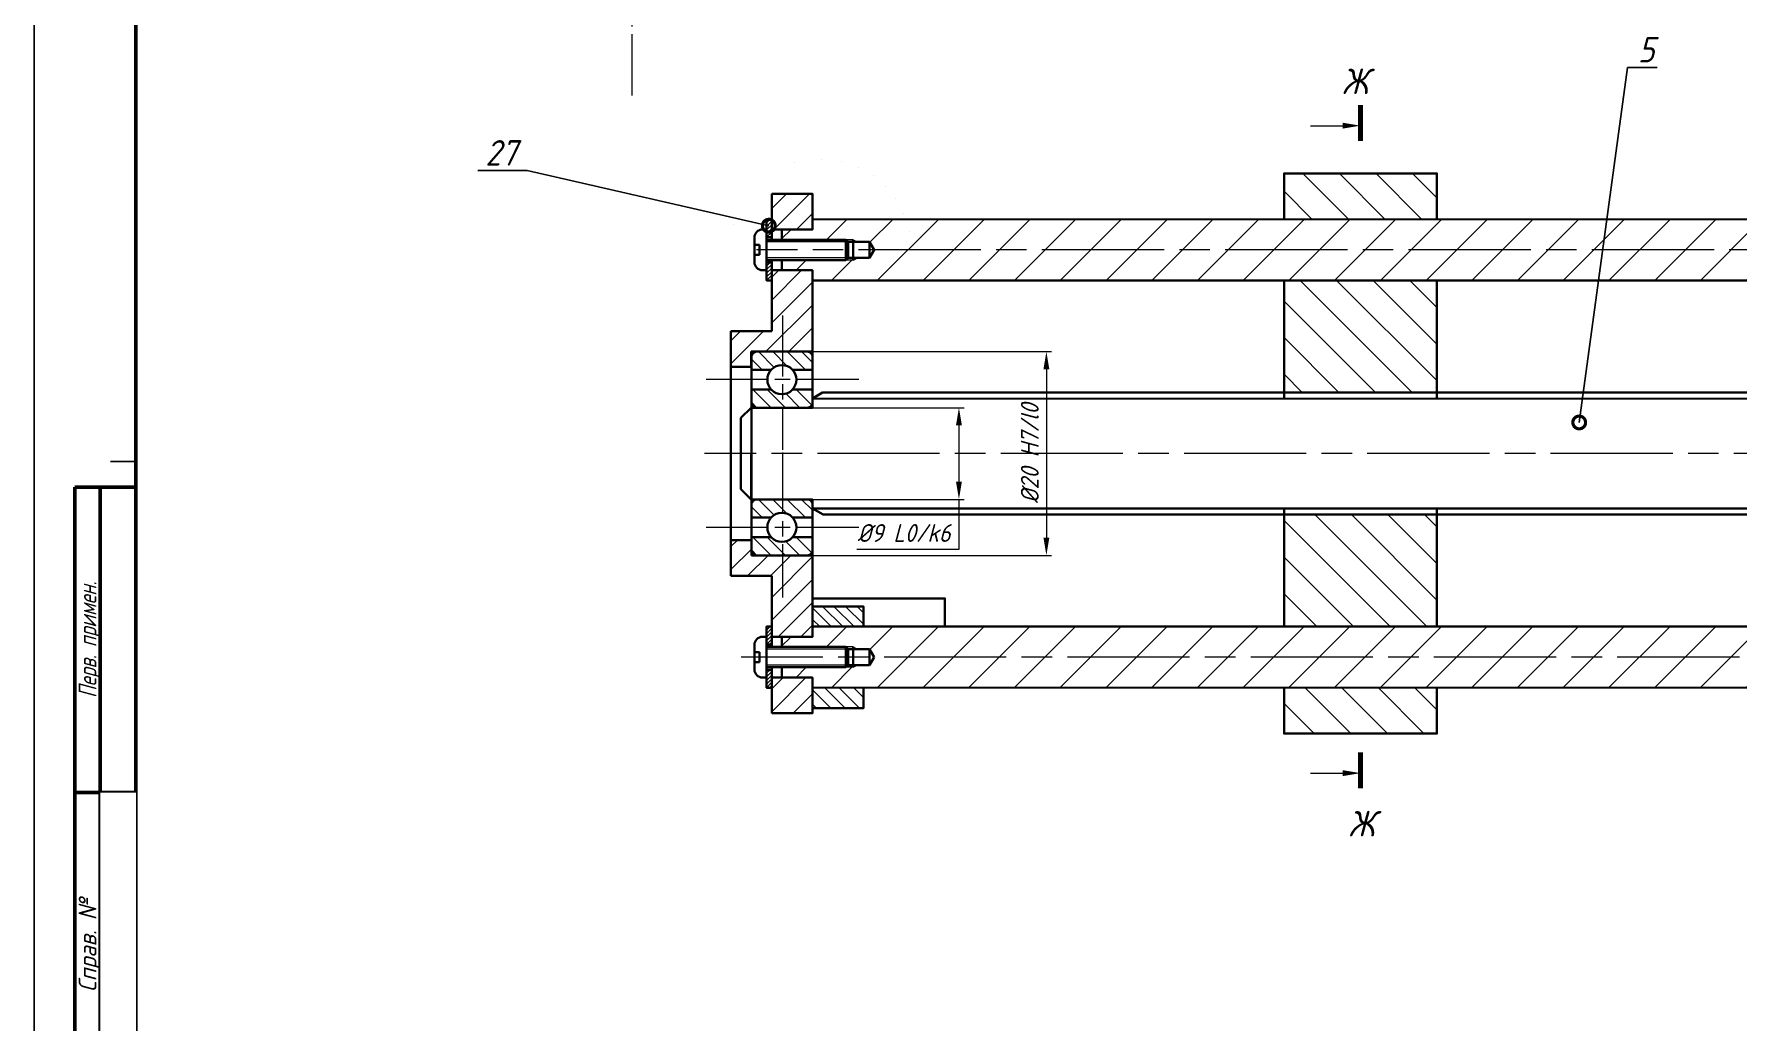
# Model space of a CAD drawing. Header units: millimetres. Extents: x -1043 to 2000, y -1432 to 1302.
# Drawn here: x 0 to 334.6, y 187 to 380.9 of the extents above; entities that cross this region are included whole.
import ezdxf
from ezdxf import colors
from ezdxf.entities.mleader import LeaderData, LeaderLine
from ezdxf.enums import TextEntityAlignment as Align
from ezdxf.math import Vec2, Vec3

# ---------------------------------------------------------------- set-up
doc = ezdxf.new("R2010")
doc.units = ezdxf.units.MM
doc.set_wipeout_variables(frame=1)
doc.linetypes.add('AM_ISO08W050', pattern=[18, 12, -1.5, 3, -1.5])
doc.linetypes.add('AM_ISO08W050x2', pattern=[9, 6, -0.75, 1.5, -0.75])
doc.layers.get('0').update_dxf_attribs({"lineweight": 80})
for name, color, linetype, lineweight in [('AM_0', 7, 'Continuous', 35), ('AM_4', 3, 'Continuous', 15), ('AM_5', 3, 'Continuous', 15), ('AM_7', 4, 'AM_ISO08W050', 15), ('AM_8', 1, 'Continuous', 15), ('AM_BOR', 7, 'Continuous', 35), ('основные', 7, 'Continuous', 35), ('оч жирные', 7, 'Continuous', 70)]:
    doc.layers.add(name, color=color, linetype=linetype, lineweight=lineweight)
doc.styles.add('ACGOSTTS', font='geniso.shx', dxfattribs={"oblique": 15})
doc.styles.get("Standard").update_dxf_attribs({"font": 'geniso.shx', "oblique": 15})
doc.dimstyles.new('AM_GOST$0', dxfattribs={"dimtxt": 3.5, "dimasz": 3.5, "dimexe": 1, "dimexo": 1, "dimgap": 1.5, "dimtad": 1, "dimtoh": 1, "dimtxsty": 'Standard', "dimcen": 0, "dimclrd": 256, "dimclre": 256, "dimclrt": 2, "dimadec": 0, "dimazin": 2, "dimtp": 0.1, "dimtm": 0.1, "dimtfac": 0.71, "dimtmove": 0, "dimatfit": 3, "dimfxl": 1, "dimtolj": 1, "dimlwd": -1, "dimlwe": -1, "dimarcsym": 1})
pattern_1 = [(315, (-448.2175203620577, 456.5964979238566), (0.7071067811865477, 0.7071067811865475), [])]
pattern_2 = [(315, (-448.2175203620577, 442.0964979238566), (0.7071067811865477, 0.7071067811865475), [])]
pattern_3 = [(45, (-285.3358347145117, -109.6649849156435), (-0.1767766952966369, 0.1767766952966369), [])]
pattern_4 = [(45, (-285.3450834236466, -149.6545224893373), (-0.1767766952966369, 0.1767766952966369), [])]

# ---------------------------------------------------------------- blocks, each defined once
blk = doc.blocks.new('GOST_A1_LANDSCAPE')
at = {"layer": 'AM_BOR', "color": 1, "lineweight": 25}
for p, q in [((0, 594), (0, 0)), ((20.00000000000006, 297), (15.00000000000006, 297))]:
    blk.add_line(p, q, dxfattribs=at)
at = {"layer": 'AM_BOR', "color": 7, "lineweight": 50}
blk.add_line((20.00000000000011, 589), (20, 4.999999999999999), dxfattribs=at)
blk = doc.blocks.new('GOST_EXT12')
at = {"layer": 'AM_BOR', "color": 7, "lineweight": 50, "ltscale": 0.3}
for p, q in [((-2.842170943040401e-14, 286.9999999999999), (-12.00000000000003, 286.9999999999999)), ((-12.00000000000003, 286.9999999999999), (-12.00000000000005, 166.9999999999999)), ((-7.000000000000028, 166.9999999999999), (-7, 286.9999999999999)), ((-5.684341886080801e-14, 166.9999999999999), (-2.842170943040401e-14, 286.9999999999999)), ((-12.00000000000003, 226.9999999999999), (-5.684341886080801e-14, 226.9999999999999)), ((-12.00000000000006, 166.9999999999999), (-5.684341886080801e-14, 166.9999999999999))]:
    blk.add_line(p, q, dxfattribs=at)
at = {"layer": 'AM_BOR', "color": 7, "lineweight": 50}
for p, q in [((0, 145), (-12, 145)), ((-12, 145), (-12, 110)), ((-12, 0), (-12, 145)), ((-7, 0), (-6.999999999999991, 145)), ((0, 145), (0, 0)), ((0, 110), (-12, 110)), ((-12, 110), (-12, 85)), ((0, 85), (-12, 85)), ((-12, 85), (-12, 60)), ((0, 60), (-12, 60)), ((-12, 60), (-12, 25)), ((0, 25), (-12, 25)), ((-12, 25), (-12, 0)), ((0, 0), (-12, 0))]:
    blk.add_line(p, q, dxfattribs=at)
at = {"layer": 'AM_BOR', "color": 1, "lineweight": 25, "style": 'ACGOSTTS', "oblique": 15}
for s, width, p in [('Перв. примен.', 0.8213918273619546, (-9.50000000000001, 256.9999999999999)), ('Подп. и дата', 0.8429768244231264, (-9.950293922275137, 127.5)), ('Инв. № дубл.', 0.8918284212696475, (-9.900000000000007, 97.30510038289094)), ('Взам.инв. №', 0.8999813288138077, (-9.900000000000011, 72.49999999999999)), ('Подп. и дата', 0.8429768244231264, (-10.13140859395082, 42.50000000000001)), ('Инв. № подл', 0.9109038606023686, (-9.500000000000014, 12.5))]:
    blk.add_text(s, height=3.5, rotation=90, dxfattribs=dict(at, width=width)).set_placement(p, align=Align.MIDDLE_CENTER)
blk.add_text('Справ. №', height=3.5, rotation=90, dxfattribs=at).set_placement((-9.50000000000004, 197), align=Align.MIDDLE_CENTER)
at = {"layer": 'AM_BOR', "color": 2, "lineweight": 25, "style": 'ACGOSTTS', "oblique": 15, "width": 0.8}
for tag, p in [('GEN-TITLE-FREF{16}', (-3.50000000000004, 256.9999999999999)), ('GEN-TITLE-RPARTNO{16}', (-3.500000000000012, 196.9999999999999)), ('GEN-TITLE-SDT2{10}', (-3.499999999999984, 127.5)), ('GEN-TITLE-CSTKN{7}', (-3.499999999999984, 97.5)), ('GEN-TITLE-RSTKN{7}', (-3.499999999999985, 72.5)), ('GEN-TITLE-SDT1{10}', (-3.499999999999984, 42.5)), ('GEN-TITLE-STKN{7}', (-3.499999999999984, 12.5))]:
    blk.add_attdef(tag, text='', height=3.17, rotation=90, dxfattribs=at).set_placement(p, align=Align.MIDDLE_CENTER)
blk.add_wipeout([(-7.000000000000014, 226.9999999999999), (-7.000000000000028, 166.9999999999999), (-5.684341886080802e-14, 166.9999999999999), (-4.263256414560601e-14, 226.9999999999999)])
blk = doc.blocks.new('GENZOON8270P5')
at = {"layer": 'AM_8'}
h = blk.add_hatch(dxfattribs=at)
h.set_pattern_fill('ANSI31', color=256, scale=0.8, angle=90)
h.set_pattern_definition([(135, (-196.4470187984334, -148.7567293073638), (-1.796051224213831, -1.796051224213831), [])])
h.paths.add_polyline_path([(-58.70049301036761, 28.0329052495355), (-73.70049301036761, 28.0329052495355), (-73.70049301036761, 23.52679036829042), (-58.70049301036761, 23.52685914082326)])
h.paths.add_polyline_path([(-58.70049301036761, 17.53265785903122), (-73.70049301036761, 17.53411353007695), (-73.70049301036761, 6.533175530578518), (-58.70049301036761, 6.532398651420891)])
h.paths.add_polyline_path([(-58.70049301036761, -5.467913145300031), (-73.70049301036761, -5.467058138641448), (-73.70049301036761, -16.46282975604942), (-58.70049301036761, -16.46137408500371)])
h.paths.add_polyline_path([(-58.70049301036761, -22.45557536679576), (-73.70049301036761, -22.45550659426291), (-73.70049301036761, -26.9670947504645), (-58.70049301036761, -26.9670947504645)])
h = blk.add_hatch(dxfattribs=at)
h.set_pattern_fill('_U', color=256, scale=0.25, angle=45, style=0, pattern_type=0)
h.set_pattern_definition(pattern_3)
h.paths.add_polyline_path([(-124.5131792467826, 23.5304045568123), (-124.5131792467826, 22.53041641017614), (-124.5131792467609, 21.77141934549309), (-124.0131792467826, 21.77141934549309), (-124.0131792467826, 23.5304045568123)])
h = blk.add_hatch(dxfattribs=at)
h.set_pattern_fill('ANSI31', color=256, style=0)
h.set_pattern_definition([(45, (-156.8039373912454, -149.6545224893374), (-2.245064030267288, 2.245064030267288), [])])
edge = h.paths.add_edge_path()
edge.add_line((-110.2998117333939, 20.5304045568123), (-113.9608334363377, 20.5304045568123))
edge.add_line((-113.9608334363377, 20.5304045568123), (-114.4131829431706, 19.74691197428228))
edge.add_line((-114.4131829431706, 19.74691197428228), (-115.6131837580106, 19.74691136483841))
edge.add_line((-115.6131837580106, 19.74691136483841), (-116.0131829127877, 19.53040539880476))
edge.add_line((-116.0131829127877, 19.53040539880476), (-116.7400210735302, 19.53040539880476))
edge.add_line((-116.7400210735302, 19.53040539880476), (-116.740021955721, 19.53040455681207))
edge.add_line((-116.740021955721, 19.53040455681207), (-123.0131278302273, 19.53040455681227))
edge.add_line((-123.0131278302273, 19.53040455681227), (-123.0131278302273, 18.5304049375452))
edge.add_line((-123.0131278302273, 18.5304049375452), (-122.0131830531197, 18.5304049375452))
edge.add_line((-122.0131830531197, 18.5304049375452), (-120.0131830531197, 18.53040445674412))
edge.add_line((-120.0131830531197, 18.53040445674412), (-120.0131787417915, 17.53860793245488))
edge.add_line((-120.0131787417915, 17.53860793245488), (-110.8169355865316, 17.53771548546217))
edge.add_arc((-119.2179895560729, 20.53040455681227), 8.91817782267905, 340.3926868586583, 360.0000000000002)
edge = h.paths.add_edge_path()
edge.add_line((-110.8181926800819, 23.52662018974246), (-120.0105898074681, 23.52657804411359))
edge.add_line((-120.0105898074681, 23.52657804411359), (-120.009548586325, 22.51751997489723))
edge.add_line((-120.009548586325, 22.51751997489723), (-123.0131278302273, 22.53040445674441))
edge.add_line((-123.0131278302273, 22.53040445674441), (-123.0131278302273, 21.53040455681258))
edge.add_line((-123.0131278302273, 21.53040455681258), (-116.740021955721, 21.5304045568123))
edge.add_line((-116.740021955721, 21.5304045568123), (-116.0131831934518, 21.53040539880476))
edge.add_line((-116.0131831934518, 21.53040539880476), (-115.6131834741892, 21.31389927239002))
edge.add_line((-115.6131834741892, 21.31389927239002), (-114.4131831630691, 21.31389927239002))
edge.add_line((-114.4131831630691, 21.31389927239002), (-113.9608321315225, 20.5304045568123))
edge.add_line((-113.9608321315225, 20.5304045568123), (-110.2998117333939, 20.5304045568123))
edge.add_arc((-119.2179895560729, 20.53040455681233), 8.918177822679041, 359.9999999999998, 379.6313663388398)
edge = h.paths.add_edge_path()
edge.add_line((0.01871807648376489, 23.52712835874809), (-110.8181926800819, 23.52662018974246))
edge.add_arc((-119.2179895560729, 20.53040455681233), 8.918177822679041, -2.2737367544323206e-13, 19.63136633883971, ccw=False)
edge.add_line((-110.2998117333939, 20.5304045568123), (-6.03362773396114, 20.5304045568123))
edge.add_line((-6.03362773396114, 20.5304045568123), (-5.581278227128223, 21.31389713934232))
edge.add_line((-5.581278227128223, 21.31389713934232), (-4.381277412288114, 21.31389774878619))
edge.add_line((-4.381277412288114, 21.31389774878619), (-3.981278257511121, 21.53040371481984))
edge.add_line((-3.981278257511121, 21.53040371481984), (-3.254440096768576, 21.53040371481984))
edge.add_line((-3.254440096768576, 21.53040371481984), (-3.254439214577815, 21.53040455681253))
edge.add_line((-3.254439214577815, 21.53040455681253), (3.018662853591309, 21.53040455681233))
edge.add_line((3.018662853591309, 21.53040455681233), (3.018662853591309, 22.5175333407206))
edge.add_line((3.018662853591309, 22.5175333407206), (0.01871807648376489, 22.53040447074198))
edge.add_line((0.01871807648376489, 22.53040447074198), (0.01871807648376489, 23.52712835874809))
edge = h.paths.add_edge_path()
edge.add_line((3.018662853591309, 19.5304045568123), (-3.254439214577815, 19.5304045568123))
edge.add_line((-3.254439214577815, 19.5304045568123), (-3.98127797684694, 19.53040371481984))
edge.add_line((-3.98127797684694, 19.53040371481984), (-4.381277696109578, 19.74690984123458))
edge.add_line((-4.381277696109578, 19.74690984123458), (-5.581278007229685, 19.74690984123458))
edge.add_line((-5.581278007229685, 19.74690984123458), (-6.033629038776269, 20.5304045568123))
edge.add_line((-6.033629038776269, 20.5304045568123), (-110.2998117333939, 20.5304045568123))
edge.add_arc((-119.2179895560729, 20.53040455681227), 8.918177822679048, -19.630791218654906, 2.2737367544323206e-13, ccw=False)
edge.add_line((-110.8181626052691, 17.53427323901707), (0.01871807648376489, 17.53478140788479))
edge.add_line((0.01871807648376489, 17.53478140788479), (0.01872188282095522, 18.53040445674409))
edge.add_line((0.01872188282095522, 18.53040445674409), (3.01866285359128, 18.53040445674409))
edge.add_line((3.01866285359128, 18.53040445674409), (3.018662853591309, 19.5304045568123))
h = blk.add_hatch(dxfattribs=at)
h.set_pattern_fill('_U', color=256, scale=0.25, angle=45, style=0, pattern_type=0)
h.set_pattern_definition(pattern_3)
h.paths.add_polyline_path([(-124.5131792467609, 19.28938976813151), (-124.5131792467826, 18.53041641017614), (-124.5131792467826, 17.5304045568123), (-124.0131792467826, 17.5304045568123), (-124.0131792467826, 19.28938976813151)])
h = blk.add_hatch(dxfattribs=at)
h.set_pattern_fill('_U', color=256, angle=315, style=0, pattern_type=0)
h.set_pattern_definition(pattern_1)
edge = h.paths.add_edge_path()
edge.add_line((-126.0131787227654, 10.03552236265227), (-126.0131787227654, 8.742522362652153))
edge.add_line((-126.0131787227654, 8.742522362652153), (-124.075746838229, 8.742522362652153))
edge.add_arc((-123.0131787227654, 7.785522362652273), 1.429999999999985, 402.0077229335649, 497.9922770664336, ccw=False)
edge.add_line((-121.9506106073018, 8.742522362652153), (-120.0131787227656, 8.742522362652153))
edge.add_line((-120.0131787227654, 8.742522362652153), (-120.0131787227654, 10.03552236265227))
edge.add_arc((-120.5131787227654, 10.03552236265227), 0.5, 360, 450.0000000000065)
edge.add_line((-120.5131787227654, 10.53552236265227), (-125.5131787227654, 10.53552236265227))
edge.add_arc((-125.5131787227654, 10.03552236265227), 0.5, 450.0000000000065, 540.0000000000065)
h = blk.add_hatch(dxfattribs=at)
h.set_pattern_fill('_U', color=256, angle=315, style=0, pattern_type=0)
h.set_pattern_definition(pattern_1)
edge = h.paths.add_edge_path()
edge.add_line((-120.0131787227654, 5.535522362652273), (-120.0131787227654, 6.828522362652393))
edge.add_line((-120.0131787227654, 6.828522362652166), (-121.9506106073018, 6.828522362652166))
edge.add_arc((-123.0131787227654, 7.785522362652273), 1.429999999999985, 222.0077229335649, 317.9922770664336, ccw=False)
edge.add_line((-124.0757468382292, 6.828522362652166), (-126.0131787227656, 6.828522362652166))
edge.add_line((-126.0131787227654, 6.828522362652166), (-126.0131787227654, 5.535522362652273))
edge.add_arc((-125.5131787227654, 5.535522362652046), 0.5, 539.9999999999935, 629.9999999999935)
edge.add_line((-125.5131787227654, 5.035522362652273), (-120.5131787227651, 5.035522362652273))
edge.add_arc((-120.5131787227654, 5.535522362652273), 0.5, 270.0000000000065, 359.9999999999935)
h = blk.add_hatch(dxfattribs=at)
h.set_pattern_fill('_U', color=256, angle=315, style=0, pattern_type=0)
h.set_pattern_definition(pattern_2)
edge = h.paths.add_edge_path()
edge.add_line((-126.0131787227654, -4.464477637347727), (-126.0131787227654, -5.757477637347847))
edge.add_line((-126.0131787227654, -5.757477637347847), (-124.075746838229, -5.757477637347847))
edge.add_arc((-123.0131787227654, -6.714477637347727), 1.429999999999985, 402.0077229335649, 497.9922770664336, ccw=False)
edge.add_line((-121.9506106073018, -5.757477637347847), (-120.0131787227656, -5.757477637347847))
edge.add_line((-120.0131787227654, -5.757477637347847), (-120.0131787227654, -4.464477637347727))
edge.add_arc((-120.5131787227654, -4.464477637347727), 0.5, 360, 450.0000000000065)
edge.add_line((-120.5131787227654, -3.964477637347727), (-125.5131787227654, -3.964477637347727))
edge.add_arc((-125.5131787227654, -4.464477637347727), 0.5, 450.0000000000065, 540.0000000000065)
h = blk.add_hatch(dxfattribs=at)
h.set_pattern_fill('_U', color=256, angle=315, style=0, pattern_type=0)
h.set_pattern_definition(pattern_2)
edge = h.paths.add_edge_path()
edge.add_line((-120.0131787227654, -8.964477637347727), (-120.0131787227654, -7.671477637347607))
edge.add_line((-120.0131787227654, -7.671477637347834), (-121.9506106073018, -7.671477637347834))
edge.add_arc((-123.0131787227654, -6.714477637347727), 1.429999999999985, 222.0077229335649, 317.9922770664336, ccw=False)
edge.add_line((-124.0757468382292, -7.671477637347834), (-126.0131787227656, -7.671477637347834))
edge.add_line((-126.0131787227654, -7.671477637347834), (-126.0131787227654, -8.964477637347727))
edge.add_arc((-125.5131787227654, -8.964477637347954), 0.5, 539.9999999999935, 629.9999999999935)
edge.add_line((-125.5131787227654, -9.464477637347727), (-120.5131787227651, -9.464477637347727))
edge.add_arc((-120.5131787227654, -8.964477637347727), 0.5, 270.0000000000065, 359.9999999999935)
h = blk.add_hatch(dxfattribs=at)
h.set_pattern_fill('_U', color=256, scale=0.8, angle=315, style=0, pattern_type=0)
h.set_pattern_definition([(315, (-294.7180121127356, 1469.213407112766), (0.5656854249492382, 0.565685424949238), [])])
h.paths.add_polyline_path([(-120.0131787227654, -15.68383050937155), (-120.0131787227654, -15.83088438861387), (-120.0131787227654, -16.45912078278479), (-120.0131787227654, -16.46294730735303), (-115.0131787227654, -16.46297023153056), (-115.0131787227654, -14.47119286163866), (-120.0131787227654, -14.47119286163866)])
h = blk.add_hatch(dxfattribs=at)
h.set_pattern_fill('_U', color=256, scale=0.25, angle=45, style=0, pattern_type=0)
h.set_pattern_definition(pattern_4)
h.paths.add_polyline_path([(-124.5224279559174, -16.45913301688151), (-124.5224279559174, -17.45912116351766), (-124.5224279558958, -18.21811822820072), (-124.0224279559174, -18.21811822820072), (-124.0224279559174, -16.45913301688151)])
h = blk.add_hatch(dxfattribs=at)
h.set_pattern_fill('ANSI31', color=256, style=0)
h.set_pattern_definition([(45, (-156.8039373912454, -189.6440478289346), (-2.245064030267288, 2.245064030267288), [])])
edge = h.paths.add_edge_path()
edge.add_line((-110.2998117333939, -19.45912078278491), (-113.9608334363377, -19.45912078278491))
edge.add_line((-113.9608334363377, -19.45912078278491), (-114.4131829431706, -20.24261336531492))
edge.add_line((-114.4131829431706, -20.24261336531492), (-115.6131837580106, -20.2426139747588))
edge.add_line((-115.6131837580106, -20.2426139747588), (-116.0131829127877, -20.45911994079245))
edge.add_line((-116.0131829127877, -20.45911994079245), (-116.7400210735302, -20.45911994079245))
edge.add_line((-116.7400210735302, -20.45911994079245), (-116.740021955721, -20.45912078278513))
edge.add_line((-116.740021955721, -20.45912078278513), (-123.0131278302273, -20.45912078278494))
edge.add_line((-123.0131278302273, -20.45912078278494), (-123.0131278302273, -21.45912040205201))
edge.add_line((-123.0131278302273, -21.45912040205201), (-122.0131830531197, -21.45912040205201))
edge.add_line((-122.0131830531197, -21.45912040205201), (-120.0131830531197, -21.45912088285309))
edge.add_line((-120.0131830531197, -21.45912088285309), (-120.0131787417915, -22.45091740714233))
edge.add_line((-120.0131787417915, -22.45091740714233), (-110.8169355865316, -22.45180985413504))
edge.add_arc((-119.2179895560729, -19.45912078278494), 8.91817782267905, 340.3926868586583, 360.0000000000002)
edge = h.paths.add_edge_path()
edge.add_line((-110.8181926800819, -16.46290514985475), (-120.0105898074681, -16.46294729548362))
edge.add_line((-120.0105898074681, -16.46294729548362), (-120.009548586325, -17.47200536469998))
edge.add_line((-120.009548586325, -17.47200536469998), (-123.5131278302273, -17.45912088285309))
edge.add_line((-123.5131278302273, -17.45912088285309), (-123.5131278302273, -18.45912078278491))
edge.add_line((-123.5131278302273, -18.45912078278491), (-116.740021955721, -18.45912078278491))
edge.add_line((-116.740021955721, -18.45912078278491), (-116.0131831934518, -18.45911994079245))
edge.add_line((-116.0131831934518, -18.45911994079245), (-115.6131834741892, -18.67562606720719))
edge.add_line((-115.6131834741892, -18.67562606720719), (-114.4131831630691, -18.67562606720719))
edge.add_line((-114.4131831630691, -18.67562606720719), (-113.9608321315225, -19.45912078278491))
edge.add_line((-113.9608321315225, -19.45912078278491), (-110.2998117333939, -19.45912078278491))
edge.add_arc((-119.2179895560729, -19.45912078278488), 8.918177822679041, 359.9999999999998, 379.6313663388398)
edge = h.paths.add_edge_path()
edge.add_line((0.01871807648376489, -16.46239698084912), (-110.8181926800819, -16.46290514985475))
edge.add_arc((-119.2179895560729, -19.45912078278488), 8.918177822679041, -2.2737367544323206e-13, 19.63136633883971, ccw=False)
edge.add_line((-110.2998117333939, -19.45912078278491), (-6.03362773396114, -19.45912078278491))
edge.add_line((-6.03362773396114, -19.45912078278491), (-5.581278227128223, -18.67562820025489))
edge.add_line((-5.581278227128223, -18.67562820025489), (-4.381277412288114, -18.67562759081102))
edge.add_line((-4.381277412288114, -18.67562759081102), (-3.981278257511121, -18.45912162477737))
edge.add_line((-3.981278257511121, -18.45912162477737), (-3.254440096768576, -18.45912162477737))
edge.add_line((-3.254440096768576, -18.45912162477737), (-3.254439214577815, -18.45912078278468))
edge.add_line((-3.254439214577815, -18.45912078278468), (3.018662853591309, -18.45748282408525))
edge.add_line((3.018662853591309, -18.45748282408525), (3.018662853591309, -17.47035404017697))
edge.add_line((3.018662853591309, -17.47035404017697), (0.01871807648376489, -17.45912086885522))
edge.add_line((0.01871807648376489, -17.45912086885522), (0.01871807648376489, -16.46239698084912))
edge = h.paths.add_edge_path()
edge.add_line((3.018662853591309, -20.46391838209701), (-3.254439214577815, -20.45912078278491))
edge.add_line((-3.254439214577815, -20.45912078278491), (-3.98127797684694, -20.45912162477737))
edge.add_line((-3.98127797684694, -20.45912162477737), (-4.381277696109578, -20.24261549836262))
edge.add_line((-4.381277696109578, -20.24261549836262), (-5.581278007229685, -20.24261549836262))
edge.add_line((-5.581278007229685, -20.24261549836262), (-6.033629038776269, -19.45912078278491))
edge.add_line((-6.033629038776269, -19.45912078278491), (-110.2998117333939, -19.45912078278491))
edge.add_arc((-119.2179895560729, -19.45912078278494), 8.918177822679048, -19.630791218654906, 2.2737367544323206e-13, ccw=False)
edge.add_line((-110.8181626052691, -22.45525210058014), (0.01871807648376489, -22.45474393171241))
edge.add_line((0.01871807648376489, -22.45474393171241), (0.01872188282095522, -21.45912088285311))
edge.add_line((0.01872188282095522, -21.45912088285311), (3.01866285359128, -21.46391848216521))
edge.add_line((3.01866285359128, -21.46391848216521), (3.018662853591309, -20.46391838209701))
h = blk.add_hatch(dxfattribs=at)
h.set_pattern_fill('_U', color=256, scale=0.25, angle=45, style=0, pattern_type=0)
h.set_pattern_definition(pattern_4)
h.paths.add_polyline_path([(-124.5224279558958, -20.7001478055623), (-124.5224279559174, -21.45912116351766), (-124.5224279559174, -22.45913301688151), (-124.0224279559174, -22.45913301688151), (-124.0224279559174, -20.7001478055623)])
h = blk.add_hatch(dxfattribs=at)
h.set_pattern_fill('_U', color=256, angle=315, style=0, pattern_type=0)
h.set_pattern_definition([(315, (-294.7180121127356, 1429.199737615461), (0.7071067811865477, 0.7071067811865475), [])])
h.paths.add_polyline_path([(-120.0131787227654, -23.25855521390577), (-120.0131787227654, -24.47119286163866), (-115.0131787227654, -24.47119286163866), (-115.0131787227654, -22.47941549174675), (-120.0131787227654, -22.47943841592428)])
at = {"layer": 'AM_0'}
for p, q in [((-116.5131792467826, 21.31389927239002), (-114.4131831630691, 21.31389927239002)), ((-116.0131829127877, 19.53040539880476), (-116.0131831934518, 21.53040539880476)), ((-113.9608327839303, 20.53040568681536), (-114.4131831630691, 21.31389927239002)), ((-114.4131829431706, 19.74691197428228), (-114.4131831630691, 21.31389927239002)), ((-113.9608327839303, 20.53040568681536), (-114.4131829431706, 19.74691197428228)), ((-116.5131792467826, 19.74691090775809), (-114.4131829431706, 19.74691197428228)), ((-116.5131792467826, -18.67563841552419), (-114.4131831630691, -18.67563841552419)), ((-116.0131829127877, -20.45913228910945), (-116.0131831934518, -18.45913228910945)), ((-113.9608327839303, -19.45913200109885), (-114.4131831630691, -18.67563841552419)), ((-114.4131829431706, -20.24262571363192), (-114.4131831630691, -18.67563841552419)), ((-113.9608327839303, -19.45913200109885), (-114.4131829431706, -20.24262571363192)), ((-116.5131792467826, -20.24262678015612), (-114.4131829431706, -20.24262571363192))]:
    blk.add_line(p, q, dxfattribs=at)
at = {"layer": 'AM_4'}
for p, q in [((-116.5131792467826, 21.31389820586583), (-124.5131792467826, 21.31389820586583)), ((-116.0131831934518, 21.53040539880476), (-116.740021955721, 21.53040539880476)), ((-116.0131831934518, 21.53040539880476), (-115.6131831630692, 21.31389910399139)), ((-116.5131792467826, 19.74691090775809), (-124.5131792467826, 19.74691090775809)), ((-116.0131829127877, 19.53040539880476), (-116.7400210735302, 19.53040539880476)), ((-116.0131829127877, 19.53040539880476), (-115.6131829431706, 19.74691180588366)), ((-116.5131792467826, -18.67563948204838), (-124.5131792467826, -18.67563948204815)), ((-116.0131831934518, -18.45913228910945), (-116.740021955721, -18.45913228910945)), ((-116.0131831934518, -18.45913228910945), (-115.6131831630692, -18.67563858392282)), ((-116.5131792467826, -20.24262678015612), (-124.5131754404227, -20.24262678015612)), ((-116.0131829127877, -20.45913228910945), (-116.7400210735302, -20.45913228910945)), ((-116.0131829127877, -20.45913228910945), (-115.6131829431706, -20.24262588203055))]:
    blk.add_line(p, q, dxfattribs=at)
at = {"layer": 'AM_7'}
for p, q in [((4.518718076483765, 20.5304045568123), (-125.5067100354129, 20.5304045568123)), ((-35.48128192351578, 17.5304045568123), (-120.0131787227654, 17.53860793245303)), ((72.47153196149202, 0.5273189870112844), (-130.6028885457281, 0.5359673785044379)), ((-35.48128192351578, -16.45912078278479), (-120.0131787227654, -16.46732415842553)), ((7.018718076483765, -19.45912049723484), (-127.0131792467826, -19.45913325484025))]:
    blk.add_line(p, q, dxfattribs=at)
at = {"layer": 'AM_7', "linetype": 'AM_ISO08W050x2'}
for p, q in [((-122.959964900087, 14.09382533794269), (-122.959964900087, 0.9027168409068054)), ((-115.4601433232858, 7.785522362652273), (-130.4597864768882, 7.785522362652273)), ((-115.4601433232858, 7.785522362652273), (-130.4597864768882, 7.785522362652273)), ((-122.959964900087, 0.6392487035775503), (-122.959964900087, -13.59728315909319)), ((-115.4601433232858, -6.714477637347727), (-130.4597864768882, -6.714477637347727)), ((-115.4601433232858, -6.714477637347727), (-130.4597864768882, -6.714477637347727))]:
    blk.add_line(p, q, dxfattribs=at)
at = {"layer": 'основные'}
for p, q in [((-124.0131791515776, 21.5304045568123), (-124.0131787227654, 26.03552236265227)), ((-124.0131792467826, 21.77141934549309), (-124.5131792467826, 21.77141934549309)), ((-122.0131830531197, 22.5304049375452), (-124.0131792467826, 22.5304049375452)), ((-125.2131792467826, 21.0304045568123), (-125.7131792467826, 21.0304045568123)), ((-125.2131792467826, 20.0304045568123), (-125.2131792467826, 21.0304045568123)), ((-116.740021955721, 21.5304045568123), (-124.5131792467826, 21.5304045568123)), ((-116.740021955721, 19.53040455681207), (-116.740021955721, 21.53040455681207)), ((-116.5131792467826, 21.31389820586583), (-116.740021955721, 21.53040455681207)), ((-116.5131792467826, 19.74691090775809), (-116.5131792467826, 21.31389820586583)), ((-125.7131792467826, 20.0304045568123), (-125.2131792467826, 20.0304045568123)), ((-124.5131792467826, 19.53040455681233), (-116.740021955721, 19.53040455681207)), ((-124.0131792467826, 19.28938976813151), (-124.5131792467826, 19.28938976813151)), ((-124.0131800076022, 12.53697735269111), (-124.0131793419443, 19.5304045568123)), ((-118.740021955721, 19.5304045568123), (-124.0131792467826, 19.5304045568123)), ((-122.0131830531197, 18.5304049375452), (-124.0131792467826, 18.5304049375452)), ((-116.740021955721, 19.53040455681207), (-116.5131792467826, 19.74691090775809)), ((-120.0131787227654, 16.75511428339905), (-120.0131787227654, 18.32210158150679)), ((-128.0131787227654, 12.54018339273512), (-124.0131800076022, 12.53697735269111)), ((-125.5131787227654, 10.53552236265227), (-126.0178397528482, 10.54018339273512)), ((-126.0178397528482, 10.54018339273512), (-126.0178397528482, 10.04009808246428)), ((-126.0178397528482, 10.54018339273512), (-126.0178397528482, 9.040183392735116)), ((-120.5131787227654, 10.53552236265227), (-122.0131787227654, 10.53552236265227)), ((-120.5131787227654, 10.53552236265227), (-120.0131787227654, 10.53552236265227)), ((-120.0131787227654, 10.53552236265227), (-120.0131787227654, 10.03552236265205)), ((-126.0178397528482, 9.040183392735116), (-128.0131787227654, 9.040183392735116)), ((-128.0131787227654, 9.040183392735116), (-128.0131787227654, -7.96913866743057)), ((-126.0131787227654, 9.040183392735116), (-126.0131787227654, -8.164477637348)), ((-124.075746838229, 8.742522362652153), (-126.0131787227654, 8.742522362652153)), ((-120.0131787227654, 8.742522362652153), (-121.9506106073018, 8.742522362652153)), ((-120.0131787227654, 10.03552236265227), (-120.0131787227654, 5.035522362652273)), ((-120.0131787227654, 6.828522362652166), (-120.0131787227654, 10.03552236265227)), ((-124.0757468382292, 6.828522362652166), (-126.0131787227654, 6.828522362652166)), ((-120.0131787227654, 6.828522362652166), (-121.9506106073018, 6.828522362652166)), ((-126.0131787227654, 5.035522362652273), (-126.0409486140654, -3.964477637347727)), ((-126.0131787227654, 5.535522362652273), (-126.0131787227654, 5.035522362642951)), ((-119.0131787227654, 6.535522362652273), (-120.0131787227654, 5.922087362652064)), ((23.87839955240406, 5.913088817457265), (-120.0131787227654, 5.922087362652064)), ((39.37778003275253, 6.527318987011313), (-119.0131787227654, 6.535522362652273)), ((-120.5131787227654, -3.964477637347727), (-122.0131787227654, -3.964477637347727)), ((-120.5131787227654, -3.964477637347727), (-120.0131787227654, -3.964477637347727)), ((-120.0131787227654, -3.964477637347727), (-120.0131787227654, -4.851042637347973)), ((-120.0131787227654, -3.964477637347727), (-120.0131787227654, -4.464477637347954)), ((-120.0131787227654, -4.464477637347727), (-120.0131787227654, -9.464477637347727)), ((-120.0131787227654, -7.671477637347834), (-120.0131787227654, -4.464477637347727)), ((-120.0131787227654, -4.851042637347973), (23.87839959890221, -4.859246012988251)), ((-118.9720929658242, -5.464477637347727), (-120.0131787227654, -4.851042637347973)), ((-120.0131787227654, -4.851042637347973), (-120.0131787227654, -4.851042637347973)), ((-124.075746838229, -5.757477637347847), (-126.0131787227654, -5.757477637347847)), ((-120.0131787227654, -5.757477637347847), (-121.9506106073018, -5.757477637347847)), ((24.94565712606345, -5.472681012988687), (-118.9720929658242, -5.464477637347727)), ((-126.0178397528484, -7.96913866743057), (-128.0131787227654, -7.96913866743057)), ((-124.0757468382292, -7.671477637347834), (-126.0131787227654, -7.671477637347834)), ((-120.0131787227654, -7.671477637347834), (-121.9506106073018, -7.671477637347834)), ((-126.0131787227654, -9.464477637347727), (-126.0131787227654, -8.964477637347954)), ((-125.5131787227654, -9.464477637347954), (-126.0131787227654, -9.464477637347727)), ((-128.0131787227654, -11.46913866743057), (-124.0131800076022, -11.46593262738656)), ((-124.0131800076022, -11.46593262738656), (-124.0131793419659, -18.45913313110188)), ((-120.0131787227654, -11.83088438861387), (-120.0131787227654, -15.83088438861387)), ((-120.0131787227654, -15.68383050937155), (-120.0131787227654, -17.25081780747928)), ((-124.0131754404443, -18.21811822820075), (-124.5131754404443, -18.21811822820075)), ((-122.0131830531197, -17.45913275036901), (-124.0131792467826, -17.45913275036901)), ((-125.2131792467826, -18.95913313110191), (-125.7131792467826, -18.95913313110191)), ((-125.7131792467826, -19.95913313110191), (-125.2131792467826, -19.95913313110191)), ((-125.2131792467826, -19.95913313110191), (-125.2131792467826, -18.95913313110191)), ((-116.740021955721, -18.45913313110191), (-124.5131754404227, -18.45913313110191)), ((-116.740021955721, -20.45913313110213), (-116.740021955721, -18.45913313110213)), ((-116.5131792467826, -18.67563948204838), (-116.740021955721, -18.45913313110213)), ((-116.5131792467826, -20.24262678015612), (-116.5131792467826, -18.67563948204838)), ((-124.5131754404227, -20.45913313110188), (-116.740021955721, -20.45913313110213)), ((-124.0131754404443, -20.70014780556232), (-124.5131754404443, -20.70014780556232)), ((-118.740021955721, -20.45913313110191), (-124.0131792467826, -20.45913313110191)), ((-124.0131791515992, -20.45913313110188), (-124.0131787227654, -24.96447763734773)), ((-122.0131830531197, -21.45913275036901), (-124.0131792467826, -21.45913275036901)), ((-116.740021955721, -20.45913313110213), (-116.5131792467826, -20.24262678015612))]:
    blk.add_line(p, q, dxfattribs=at)
for points in [[(-58.70049301036761, 23.52685914082326), (-58.70049301036761, 28.0329052495355), (-73.70049301036761, 28.0329052495355), (-73.70049301036761, 23.52679036829042)], [(-120.009548586325, 22.51751997489723), (-120.0131787227654, 26.03552236265227), (-124.0131787227654, 26.03552236265227)], [(-124.0131792467609, 19.5304045568123), (-124.0131792467609, 17.5304045568123), (-124.5131792467609, 17.5304045568123), (-124.5131792467609, 23.5304045568123), (-124.0131792467609, 23.5304045568123), (-124.0131792467609, 21.5304045568123)], [(-120.009548586325, 22.51751997489723), (-120.0131787227654, 23.52657803224383), (0.01871807648376489, 23.52712835874809), (0.01871807648376489, 22.52876645778031)], [(-123.0131278302273, 21.53040455681287), (-123.0131278302273, 22.53040445674412), (-120.0131830531197, 22.51753334072063), (-120.0131830531197, 22.51753334072063)], [(-126.0131787227654, 5.035522362652273), (-120.0131787227654, 5.035522362652273), (-120.0131830531197, 18.53040445674412)], [(-120.0131830531197, 18.53040445674412), (-120.0131830531197, 18.53040445674412), (-123.0131278302273, 18.53040445674412), (-123.0131278302273, 19.53040455681287)], [(0.01872188282095522, 18.53040445674409), (0.01871807648376489, 17.53478140788479), (-120.0131787227654, 17.53423108138054), (-120.0131830531197, 18.53040445674412)], [(-120.0131787227654, 17.88552236263718), (-120.0131787227654, 11.88552236263718)], [(-73.70049301036761, 17.53444341742713), (-73.70049301036761, 5.919191107009652)], [(-58.70049301036761, 5.918253052263566), (-58.70049301036761, 17.53451218995997)], [(-128.0131787227654, 12.54018339273512), (-128.0131787227654, 9.040183392735116)], [(-125.5131787227654, 10.53552236265227), (-120.0131787227654, 10.53552236265227), (-120.0131787227654, 12.53552236265227)], [(-120.0131787227654, 5.922087362652064), (-120.0131787227654, 5.035522362652273), (-126.0409486140654, 5.035522362652273), (-127.0409486140654, 4.035522362652273), (-127.0409486140654, -2.964477637347727), (-126.0409486140654, -3.964477637347727), (-120.0131787227654, -3.964477637347727)], [(-126.0131787227654, -3.964477637347727), (-120.0131787227654, -3.964477637347727), (-120.0131787227654, -17.47200380464844)], [(-73.70049301036761, -4.853682961140663), (-73.70049301036761, -16.46315964339962)], [(-58.70049301036761, -16.46322841593246), (-58.70049301036761, -4.854538123312324)], [(-128.0131787227654, -11.46913866743057), (-128.0131787227654, -7.96913866743057)], [(-126.0131787227654, -8.164477637348), (-126.0131787227654, -8.964477637347954)], [(-125.5131787227654, -9.464477637347727), (-120.0131787227654, -9.464477637347727), (-120.0131787227654, -11.46447763734773)], [(-120.0131787227654, -16.83088438861387), (-120.0131787227654, -16.83088438861387), (-120.0131787227654, -10.83088438861387)], [(-120.0131787227654, -16.46294730735303), (-120.0131787227654, -13.69391431960366), (-107.0131787227654, -13.69391431960366), (-107.0131787227654, -16.46300691021474)], [(-115.0131787227654, -16.46683893474369), (-115.0131787227654, -14.47119286163866), (-120.0131787227654, -14.47119286163866), (-120.0131787227654, -17.46104021922747)], [(-124.0131754404227, -20.45913301688154), (-124.0131754404227, -22.45913301688154), (-124.5131754404227, -22.45913301688154), (-124.5131754404227, -16.45913301688154), (-124.0131754404227, -16.45913301688154), (-124.0131754404227, -18.45913301688154)], [(0.01871807648376489, -17.46130934865334), (0.01871807648376489, -16.46349763385729), (-120.0131787227654, -16.46294730735303), (-120.0131787227654, -17.46104021922747)], [(-123.0131278302273, -18.45913287410139), (-123.0131278302273, -17.45913297417013), (-120.0131830531197, -17.47200409019362), (-120.0131830531197, -17.47200409019362)], [(-120.0131787227654, -21.45721369465923), (-120.0131787227654, -24.96447763734773), (-124.0131787227654, -24.96447763734773)], [(-120.0131830531197, -21.45913297417013), (-120.0131830531197, -21.45913297417013), (-123.0131278302273, -21.45913297417013), (-123.0131278302273, -20.45913287410139)], [(-120.0131787227654, -21.45721369465923), (-120.0131787227654, -22.45529425821633), (0.01871807648376489, -22.45584458472058), (0.01871807648376489, -21.45748282408499)], [(-120.0131787227654, -21.45913268862495), (-120.0131787227654, -24.47119286163866), (-115.0131787227654, -24.47119286163866), (-115.0131787227654, -22.45918588560698)], [(-73.70049301036761, -22.45550659426291), (-73.70049301036761, -26.9670947504645), (-58.70049301036761, -26.9670947504645), (-58.70049301036761, -22.45557536679576)]]:
    blk.add_lwpolyline(points, dxfattribs=at)
for points in [[(-125.7131792467826, 21.0304045568123), (-125.7131792467826, 21.73040455681212, -0.414213562373095), (-124.9131792467826, 22.5304045568123), (-124.5131792467826, 22.5304045568123), (-124.5131792467826, 18.5304045568123), (-124.9131792467826, 18.5304045568123, -0.414213562373095), (-125.7131792467826, 19.33040455681225), (-125.7131792467826, 21.0304045568123)], [(-125.7131792467826, 21.0304045568123), (-125.7131792467826, 21.73040455681212, -0.414213562373095), (-124.9131792467826, 22.5304045568123), (-124.5131792467826, 22.5304045568123), (-124.5131792467826, 21.5304045568123)], [(-125.7131792467826, 21.0304045568123), (-125.7131792467826, 21.73040455681212, -0.414213562373095), (-124.9131792467826, 22.5304045568123), (-124.5131792467826, 22.5304045568123)], [(-124.5131792467826, 22.5304045568123), (-124.9131792467826, 22.5304045568123, 0.414213562373095), (-125.7131792467826, 21.73040455681235), (-125.7131792467826, 20.0304045568123)], [(-124.5131792467826, 19.53040455681233), (-124.5131792467826, 18.5304045568123), (-124.9131792467826, 18.5304045568123, -0.414213562373095), (-125.7131792467826, 19.33040455681225), (-125.7131792467826, 21.0304045568123)], [(-125.7131792467826, 20.0304045568123), (-125.7131792467826, 19.33040455681248, 0.414213562373095), (-124.9131792467826, 18.5304045568123), (-124.5131792467826, 18.5304045568123)], [(-124.5131792467826, 18.5304045568123), (-124.9131792467826, 18.5304045568123, -0.414213562373095), (-125.7131792467826, 19.33040455681225), (-125.7131792467826, 20.0304045568123)], [(-126.0131787227654, 5.535522362652273), (-126.0131787227654, 10.03552236265227, -0.4142135623730692), (-125.5131787227654, 10.53552236265227), (-120.5131787227654, 10.53552236265227, -0.4142135623730552), (-120.0131787227654, 10.03552236265227), (-120.0131787227654, 5.535522362652273, -0.4142135623730951), (-120.5131787227654, 5.035522362652273), (-125.5131787227654, 5.035522362652273, -0.4142135623730951), (-126.0131787227654, 5.535522362652273, -1.655741125145663)], [(-126.0131787227654, -8.964477637347727), (-126.0131787227654, -4.464477637347727, -0.4142135623730692), (-125.5131787227654, -3.964477637347727), (-120.5131787227654, -3.964477637347727, -0.4142135623730552), (-120.0131787227654, -4.464477637347727), (-120.0131787227654, -8.964477637347727, -0.4142135623730951), (-120.5131787227654, -9.464477637347727), (-125.5131787227654, -9.464477637347727, -0.4142135623730951), (-126.0131787227654, -8.964477637347727, -1.655741125145663)], [(-125.7131792467826, -18.95913296929029), (-125.7131792467826, -18.25913296929048, -0.414213562373095), (-124.9131792467826, -17.45913296929029), (-124.5131792467826, -17.45913296929029), (-124.5131792467826, -21.45913296929029), (-124.9131792467826, -21.45913296929029, -0.414213562373095), (-125.7131792467826, -20.65913296929034), (-125.7131792467826, -18.95913296929029)], [(-125.7131792467826, -18.95913313110191), (-125.7131792467826, -18.25913313110209, -0.414213562373095), (-124.9131792467826, -17.45913313110191), (-124.5131792467826, -17.45913313110191), (-124.5131792467826, -21.45913313110191), (-124.9131792467826, -21.45913313110191, -0.414213562373095), (-125.7131792467826, -20.65913313110195), (-125.7131792467826, -18.95913313110191)], [(-125.7131792467826, -18.95913313110191), (-125.7131792467826, -18.25913313110209, -0.414213562373095), (-124.9131792467826, -17.45913313110191), (-124.5131792467826, -17.45913313110191)], [(-124.5131792467826, -17.45913313110191), (-124.9131792467826, -17.45913313110191, 0.414213562373095), (-125.7131792467826, -18.25913313110186), (-125.7131792467826, -19.95913313110191)], [(-125.7131792467826, -19.95913313110191), (-125.7131792467826, -20.65913313110173, 0.414213562373095), (-124.9131792467826, -21.45913313110191), (-124.5131792467826, -21.45913313110191)], [(-124.5131792467826, -21.45913313110191), (-124.9131792467826, -21.45913313110191, -0.414213562373095), (-125.7131792467826, -20.65913313110195), (-125.7131792467826, -19.95913313110191)]]:
    blk.add_lwpolyline(points, format="xyb", dxfattribs=at)
for centre in [(-123.0131787227654, 7.785522362652273), (-123.0131787227654, -6.714477637347727)]:
    blk.add_circle(centre, 1.430000000000007, dxfattribs=at)
for centre in [(-120.5131787227654, 10.03552236265227), (-120.5131787227654, 10.03552236265227), (-120.5131787227654, -4.464477637347727), (-120.5131787227654, -4.464477637347727)]:
    blk.add_arc(centre, 0.5, 0, 90, dxfattribs=at)
blk = doc.blocks.new('*D48')
at = {"layer": 'AM_5', "linetype": 'ByBlock', "transparency": 16777216}
for p, q in [((152.8676801513362, 307.5845033400323), (182.6360770021412, 307.5845033400323)), ((181.6360770021412, 304.0845033400323), (181.6360770021412, 293.0845033400323)), ((152.8676801513361, 289.5845033400323), (182.6360770021412, 289.5845033400323)), ((181.6360770021412, 289.5845033400323), (181.6360770021412, 279.7237269177194)), ((181.6360770021412, 279.7237269177194), (161.562576279987, 279.7237269177194))]:
    blk.add_line(p, q, dxfattribs=at)
at = {"layer": 'AM_5', "transparency": 16777216}
for points in [[(181.0527436688078, 304.0845033400323), (182.2194103354745, 304.0845033400323), (181.6360770021412, 307.5845033400323)], [(181.0527436688078, 293.0845033400323), (182.2194103354745, 293.0845033400323), (181.6360770021412, 289.5845033400323)]]:
    blk.add_solid(points, dxfattribs=at)
at = {"layer": 'Defpoints', "color": 0, "transparency": 16777216}
for p in [(151.8676801513362, 307.5845033400323), (151.8676801513361, 289.5845033400323), (181.6360770021412, 289.5845033400323)]:
    blk.add_point(p, dxfattribs=at)
at = {"layer": 'AM_5', "color": 2, "transparency": 16777216, "insert": (170.8493266410642, 282.9737269177193), "char_height": 3.5, "attachment_point": 5}
blk.add_mtext('\\A1;%%C9 L0/k6', dxfattribs=at)
blk = doc.blocks.new('*D49')
at = {"layer": 'AM_5', "linetype": 'ByBlock', "transparency": 16777216}
for p, q in [((152.8676801513361, 318.5845033400323), (199.8072412431026, 318.5845033400323)), ((198.8072412431026, 315.0845033400323), (198.8072412431026, 282.0845033400323)), ((152.8676801513361, 278.5845033400323), (199.8072412431026, 278.5845033400323))]:
    blk.add_line(p, q, dxfattribs=at)
at = {"layer": 'AM_5', "transparency": 16777216}
for points in [[(198.2239079097692, 315.0845033400323), (199.3905745764359, 315.0845033400323), (198.8072412431026, 318.5845033400323)], [(198.2239079097692, 282.0845033400323), (199.3905745764359, 282.0845033400323), (198.8072412431026, 278.5845033400323)]]:
    blk.add_solid(points, dxfattribs=at)
at = {"layer": 'Defpoints', "color": 0, "transparency": 16777216}
for p in [(151.8676801513361, 318.5845033400323), (151.8676801513361, 278.5845033400323), (198.8072412431026, 278.5845033400323)]:
    blk.add_point(p, dxfattribs=at)
at = {"layer": 'AM_5', "color": 2, "transparency": 16777216, "insert": (195.5568967549136, 298.5845033400321), "char_height": 3.5, "attachment_point": 5, "rotation": 90}
blk.add_mtext('\\A1;%%C20 H7/l0', dxfattribs=at)
blk = doc.blocks.new('_DotSmall')
at = {"color": 0, "linetype": 'ByBlock', "const_width": 0.5}
blk.add_lwpolyline([(-0.0625, 0, 1), (0.0625, 0, 1)], format="xyb", close=True, dxfattribs=at)

msp = doc.modelspace()

# ---------------------------------------------------------------- hatches: boundary and pattern name
at = {"layer": 'AM_8'}
h = msp.add_hatch(dxfattribs=at)
h.set_pattern_fill('ANSI31', color=256, style=0)
h.set_pattern_definition([(45, (79.28616281437598, -1.795586363947109), (-2.245064030267288, 2.245064030267288), [])])
h.paths.add_polyline_path([(152.8676801513361, 275.8516898374999), (152.8676801513361, 278.5845033400321), (141.8676801513361, 278.5845033400321), (140.8676801513361, 278.5845033400321), (140.8676801513361, 279.5845033400317), (140.8676801513361, 281.1845033400316), (140.8676801513361, 281.5751812798665), (136.8676801513361, 281.5751812798665), (136.8676801513361, 274.5751812798665), (144.8676775816625, 274.5815933599545), (144.8676787225683, 262.5951931139896), (145.867790597121, 262.5951931139896), (145.867790597121, 262.5951932374777), (152.8676801513361, 262.5694510054307), (152.8676801513361, 268.5710728914503)])
h.paths.add_polyline_path([(152.8676801513361, 254.5951932374777), (145.867790597121, 254.5951932374777), (144.8676794840351, 254.5951931139896), (144.8676801513361, 247.5845033400321), (152.8676801513361, 247.5845033400321)])
h.paths.add_polyline_path([(152.8676714906273, 334.5742675282158), (145.8677819364122, 334.5742675282158), (144.8676787226116, 334.5742684898183), (144.8676775816625, 322.5874133201098), (136.8676801513361, 322.5938254001978), (136.8676801513361, 315.5938254001978), (140.8583580911704, 315.5938254001978), (140.8583580911704, 318.5938254001978), (141.8676801513359, 318.5845033400321), (152.8676766215611, 318.5845033400321)])
h.paths.add_polyline_path([(136.6217028393628, 338.5742677283522, 0.256168851495717), (144.8676776719184, 323.5356448335148), (144.8676787226116, 334.5742684898183), (144.867679103345, 338.5742677283522), (144.3676791033017, 338.5742677283522), (144.3676791033017, 335.5742677283522), (143.8676791033017, 335.5742677283522), (143.8676791033017, 334.5742677283522), (143.0676791033015, 334.5742677283522, -0.4142135623730951), (141.4676791033016, 336.1742677283521), (141.4676791033016, 339.5742677283522), (141.4676791033016, 340.9742677283523, -0.4142135623730951), (143.0676791033015, 342.5742677283522), (143.8676791033017, 342.5742677283522), (143.8676791033017, 341.5742677283522), (144.3676791033017, 341.5742677283522), (144.3676791033017, 338.5742677283522), (144.867679103345, 338.5742677283522), (144.8676792937117, 340.5742677283522), (159.4139936854249, 340.5742677283522), (160.8676712099632, 340.5742694123371), (161.6676706484884, 340.1412571595076), (164.0676712707286, 340.1412571595076), (164.9723733338218, 338.5742677283522), (172.2944141300791, 338.5742677283522, 1)])
h.paths.add_polyline_path([(136.6217028393628, 338.5742677283522, 0.2561688514957169), (144.8676776719184, 323.5356448335148), (144.8676787226116, 334.5742684898183), (144.867679103345, 338.5742677283522), (144.3676791033017, 338.5742677283522), (144.3676791033017, 335.5742677283522), (143.8676791033017, 335.5742677283522), (143.8676791033017, 334.5742677283522), (143.0676791033015, 334.5742677283522, -0.4142135623730951), (141.4676791033016, 336.1742677283521), (141.4676791033016, 339.5742677283522), (141.4676791033016, 340.9742677283523, -0.4142135623730951), (143.0676791033015, 342.5742677283522), (143.8676791033017, 342.5742677283522), (143.8676791033017, 341.5742677283522), (144.3676791033017, 341.5742677283522), (144.3676791033017, 338.5742677283522), (144.867679103345, 338.5742677283522), (144.8676792937117, 340.5742677283522), (144.8676801513361, 349.5845033400321), (152.8676801513361, 349.5845033400321), (152.8686976738179, 348.5984118860599), (162.8676801513361, 348.5984118860599), (162.8676801513361, 344.5666605275705), (171.2576522367031, 344.5666989942125, 0.8418443088889032)], flags=17)
h.paths.add_polyline_path([(171.2576522367031, 344.5666989942125), (162.8676801513361, 344.5666605275705), (152.8728579819307, 344.5666147029548), (152.8749404242169, 342.548498564522), (145.8677819364122, 342.5742675282158), (145.8677819364122, 340.5742677283522), (159.4139936854249, 340.5742677283522), (160.8676712099632, 340.5742694123371), (161.6676706484884, 340.1412571595076), (164.0676712707286, 340.1412571595076), (164.9723733338218, 338.5742677283522), (172.2944141300791, 338.5742677283522, 0.08586811075606293)])
h.paths.add_polyline_path([(162.8676801513361, 348.5984118860599), (152.8686976738179, 348.5984118860599), (152.8728579819307, 344.5666147029548), (162.8676801513361, 344.5666605275705)], flags=16)

# ---------------------------------------------------------------- linework, layer by layer
at = {"layer": 'AM_5'}
for p, q in [((250.6739033495265, 362.9602391814312), (256.9930515761316, 362.9602391814312)), ((250.6739033495265, 235.818845626021), (256.9930515761316, 235.818845626021))]:
    msp.add_line(p, q, dxfattribs=at)
at = {"layer": 'AM_5', "linetype": 'Continuous'}
for points in [[(256.9930515761316, 362.3769058504312), (256.9930515761316, 363.5435725124312), (260.4930515761316, 362.9602391814312)], [(256.9930515761316, 235.235512295021), (256.9930515761316, 236.402178957021), (260.4930515761316, 235.818845626021)]]:
    msp.add_trace(points, dxfattribs=at)
at = {"layer": 'AM_7'}
msp.add_line((117.4645353002779, 368.9142666668957), (117.4645353002779, 468.7932857608187), dxfattribs=at)
at = {"layer": 'оч жирные'}
for p, q in [((260.4930515761316, 366.9906516965268), (260.4930515761316, 359.9906516965268)), ((260.4930515761316, 239.8492581411165), (260.4930515761316, 232.8492581411165))]:
    msp.add_line(p, q, dxfattribs=at)

# ---------------------------------------------------------------- block references
at = {"layer": 'AM_0', "xscale": 2, "yscale": 2, "zscale": 2}
msp.add_blockref('GENZOON8270P5', (392.8940375968668, 297.5134586147276), dxfattribs=at)
at = {"layer": 'основные', "lineweight": 0}
msp.add_blockref('GOST_A1_LANDSCAPE', (0, 0), dxfattribs=at)

# ---------------------------------------------------------------- texts
at = {"layer": 'основные', "char_height": 5, "attachment_point": 1}
for insert in [(256.8574028030818, 374.1702204290434), (258.1316431424249, 228.3967214359192)]:
    msp.add_mtext('Ж', dxfattribs=dict(at, insert=insert))

# ---------------------------------------------------------------- dimensions: what is measured, and where the dimension line sits
at = {"layer": 'AM_5'}
dim = msp.add_linear_dim(base=(198.8072412431026, 278.5845033400323), p1=(151.8676801513361, 318.5845033400321), p2=(151.8676801513361, 278.5845033400321), angle=90, text='%%C20 H7/l0', dimstyle='AM_GOST$0', override={"dimpost": ''}, dxfattribs=at)
dim.commit()
dim.dimension.update_dxf_attribs({"geometry": '*D49', "text_midpoint": (195.5568967549136, 298.5845033400321)})
dim = msp.add_linear_dim(base=(181.6360770021412, 289.5845033400323), p1=(151.8676801513361, 307.5845033400321), p2=(151.8676801513361, 289.5845033400321), angle=90, text='%%C9 L0/k6', dimstyle='AM_GOST$0', override={"dimtdec": 3}, dxfattribs=at)
dim.commit()
dim.dimension.update_dxf_attribs({"geometry": '*D48', "text_midpoint": (170.8493266410642, 279.7237269177193), "dimtype": 160})

# ---------------------------------------------------------------- leaders
at = {"layer": 'AM_4'}
ml = msp.add_multileader_mtext('Standard', dxfattribs=at)
ml.set_content('5', color=256)
ml.set_leader_properties()
ml.set_arrow_properties(name='DOTSMALL')
ml.build(insert=Vec2(0, 0))
ml.multileader.update_dxf_attribs({"text_left_attachment_type": 6, "text_right_attachment_type": 6, "dogleg_length": 0, "arrow_head_size": 5})
ctx = ml.context
ctx.base_point, ctx.char_height, ctx.arrow_head_size, ctx.plane_origin = Vec3(312.9611891039032, 374.3808554275917), 5, 5, Vec3(303.4521497761899, 304.6804032343736)
ctx.left_attachment, ctx.right_attachment = 6, 6
notes = []
notes.append((ctx, [(0, (1, 1, 0), (312.9611891039032, 374.3808554275917), (1, 0), 0, [(0, [(303.4521497761899, 304.6804032343736)], 0, [])])]))
ctx.mtext.insert, ctx.mtext.flow_direction = Vec3(314.9611891039032, 380.3808554275917), 5
ml = msp.add_multileader_mtext('Standard', dxfattribs=at)
ml.set_content('27', color=256)
ml.set_leader_properties()
ml.set_arrow_properties(name='DOTSMALL')
ml.build(insert=Vec2(0, 0))
ml.multileader.update_dxf_attribs({"text_left_attachment_type": 6, "text_right_attachment_type": 6, "dogleg_length": 0, "arrow_head_size": 5})
ctx = ml.context
ctx.base_point, ctx.char_height, ctx.arrow_head_size, ctx.plane_origin = Vec3(86.11469157976495, 354.1264248659303), 5, 5, Vec3(144.297464169922, 343.3131859949428)
ctx.left_attachment, ctx.right_attachment, ctx.text_align_type = 6, 6, 2
notes.append((ctx, [(0, (1, 1, 0), (96.820462945705, 354.1264248659303), (-1, 0), 0, [(0, [(144.297464169922, 343.3131859949428)], 0, [])])]))
ctx.mtext.insert, ctx.mtext.alignment, ctx.mtext.flow_direction = Vec3(94.820462945705, 360.1264248659303), 3, 5
for ctx, leaders in notes:
    for number, flags, end, landing, length, lines in leaders:
        leader = LeaderData()
        leader.index, (leader.has_last_leader_line, leader.has_dogleg_vector, leader.attachment_direction) = number, flags
        leader.last_leader_point, leader.dogleg_vector, leader.dogleg_length = Vec3(end), Vec3(landing), length
        for number, points, colour, breaks in lines:
            line = LeaderLine()
            line.index, line.vertices, line.color, line.breaks = number, Vec3.list(points), colors.encode_raw_color(colour), breaks
            leader.lines.append(line)
        ctx.leaders.append(leader)

# ---------------------------------------------------------------- next in the draw order: block references
at = {"layer": 'основные', "lineweight": 0}
msp.add_blockref('GOST_EXT12', (20, 4.999999999999999), dxfattribs=at)

doc.saveas('drawing.dxf')
